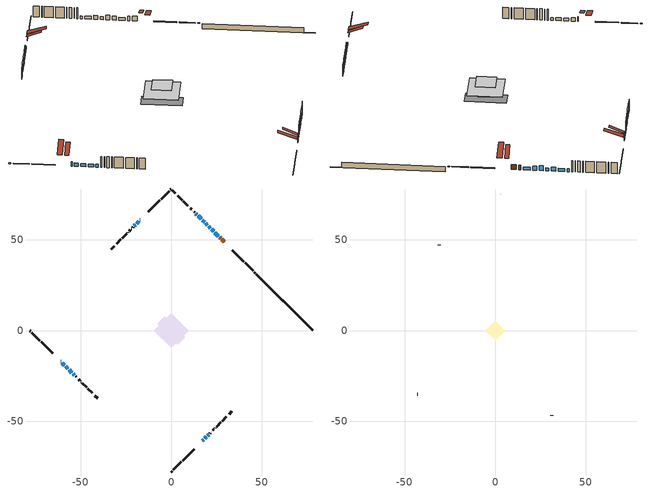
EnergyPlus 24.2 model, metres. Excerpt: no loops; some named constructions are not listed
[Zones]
conditioned space
 floor outside (Floor1 construction): -4.04,0 0,4.04 4.04,0 0,-4.04 z1.37
 floor outside (Floor2 construction): -0.7,0 0,0.7 0.7,0 0,-0.7 z1.37
 floor adiabatic (AdiabaticFloorConstruction): -9.57,0 0,9.57 9.57,0 0,-9.57 z3.81
 floor foundation (Slab1 construction): -7.77,3.61 -3.61,7.77 7.77,-3.61 3.61,-7.77 z-0.98
 wall outside (RimJoist1 construction): 0,-78.14 0.53,-77.61 / -78.14,0 -77.61,-0.53 / 0,78.14 -0.53,77.61 / 46.4,31.74 45.87,32.27 z1.37:1.67
 wall outside (RimJoist2 construction): 1.19,-76.95 5.65,-72.49 / -76.95,-1.19 -72.49,-5.65 / -1.19,76.95 -5.65,72.49 / 45.21,32.92 40.75,37.39 z1.37:1.67
 wall outside (RimJoist3 construction): 6.31,-71.83 12.68,-65.46 / -71.83,-6.31 -65.46,-12.68 / -6.31,71.83 -12.68,65.46 / 40.09,38.04 33.72,44.41 z1.37:1.67
 wall outside (AdiabaticWallConstruction 1): 29.26,48.88 27.86,50.28 / 27.2,50.93 26.64,51.49 z1.37:3.4
 wall outside (AdiabaticWallConstruction): -60.99,-17.14 -60.78,-17.36 / 21.63,56.51 20.59,57.55 z1.37:3.4; -60.12,-18.02 -59.04,-19.1 z1.37:2.89; -58.39,-19.75 -57.04,-21.1 / 25.99,52.15 24.11,54.03 / -56.38,-21.75 -54.85,-23.29 / -54.19,-23.95 -53.52,-24.62 / 19.93,58.21 19.03,59.1 / -17.14,60.99 -17.28,60.86 / 16.55,61.59 14.81,63.32 / 14.16,63.98 13.56,64.58 / -19.76,58.38 -20.3,57.84 / 18.56,-59.58 19.41,-58.73 / 20.06,-58.08 20.6,-57.53 z1.37:2.59; 17.14,-60.99 17.9,-60.24 z1.37:2.74; 23.45,54.68 22.28,55.85 / 18.38,59.76 17.21,60.93 / -17.93,60.2 -19.1,59.03 z1.37:3.07
 wall outside (Wall1 construction): 21.26,-56.88 21.58,-56.55 / -52.86,-25.28 -52.54,-25.6 / -20.95,57.18 -21.28,56.86 / 12.9,65.23 12.58,65.56 z1.37:6.25
 wall outside (Wall2 construction): 22.24,-55.9 22.27,-55.86 / -51.88,-26.26 -51.84,-26.29 / -21.93,56.2 -21.97,56.17 / 11.92,66.21 11.89,66.25 z1.37:6.25
 wall outside (Wall3 construction): 22.93,-55.2 23.61,-54.53 / -51.19,-26.95 -50.51,-27.62 / -22.63,55.51 -23.3,54.83 / 11.23,66.91 10.55,67.58 z1.37:6.25
 wall outside (Wall4 construction): 24.26,-53.87 24.34,-53.8 / -49.86,-28.28 -49.78,-28.36 / -23.96,54.18 -24.03,54.1 / 9.9,68.24 9.82,68.31 z1.37:6.25
 wall outside (Wall5 construction): 25,-53.14 27.4,-50.73 / -49.12,-29.01 -46.71,-31.42 / -24.69,53.45 -27.1,51.04 / 9.17,68.97 6.76,71.38 z1.37:6.25
 wall outside (Wall6 construction): 28.06,-50.08 30.48,-47.66 / -46.06,-32.08 -43.64,-34.49 / -27.76,50.38 -30.17,47.96 / 6.1,72.04 3.68,74.45 z1.37:6.25
 wall outside (Wall8 construction): 31.89,-46.24 33.5,-44.63 / -42.22,-35.91 -40.61,-37.52 / -31.59,46.55 -33.2,44.94 / 2.27,75.87 0.66,77.48 z1.37:6.25
 wall foundation (FoundationWall1 construction): 47.06,31.08,-0.98 47.06,31.08,1.37 75.03,3.11,1.37 75.03,3.11,-0.72 78.14,0,-0.72 78.14,0,-0.98
 window (WindowConstruction 13): -60.99,-17.14 -60.78,-17.36 z1.37:3.4
 window (WindowConstruction 7): -60.12,-18.02 -59.04,-19.09 z1.37:2.89
 window (WindowConstruction 8): -58.38,-19.75 -57.04,-21.1 z1.37:2.59
 window (WindowConstruction 9): 25.99,52.15 24.11,54.03 z1.37:2.59
 window (WindowConstruction 10): 17.14,-60.99 17.9,-60.24 z1.37:2.74
 window (WindowConstruction 11): -56.38,-21.76 -54.85,-23.29 z1.37:2.59
 window (WindowConstruction 12): -54.19,-23.95 -53.52,-24.62 z1.37:2.59
 window (WindowConstruction 14): 23.45,54.68 22.28,55.85 z1.37:3.07
 window (WindowConstruction 15): 21.63,56.51 20.59,57.55 z1.37:3.4
 window (WindowConstruction 16): 19.93,58.21 19.03,59.1 z1.37:2.59
 window (WindowConstruction 17): -17.14,60.99 -17.28,60.86 z1.37:2.59
 window (WindowConstruction): 18.38,59.76 17.21,60.93 z1.37:3.07
 window (WindowConstruction 1): 16.55,61.59 14.81,63.32 z1.37:2.59
 window (WindowConstruction 2): 14.16,63.98 13.56,64.58 z1.37:2.59
 window (WindowConstruction 3): -17.93,60.2 -19.1,59.04 z1.37:3.07
 window (WindowConstruction 4): -19.76,58.38 -20.3,57.84 z1.37:2.59
 window (WindowConstruction 5): 18.56,-59.58 19.4,-58.73 z1.37:2.59
 window (WindowConstruction 6): 20.06,-58.07 20.6,-57.54 z1.37:2.59
 door (Door): 29.25,48.88 27.86,50.28 z1.37:3.4
 door (Door 1): 27.2,50.93 26.64,51.49 z1.37:3.4
 ceiling adiabatic (AdiabaticFloorConstruction): 0,-9.57 9.57,0 0,9.57 -9.57,0 z3.81
 roof outside (Roof2 construction): 16.49,-61.65,6.25 12.41,-57.57,8.65 11.3,-58.67,8.65 15.38,-62.75,6.25; -61.65,-16.49,6.25 -57.57,-12.41,8.65 -58.67,-11.3,8.65 -62.75,-15.38,6.25; -16.49,61.65,6.25 -12.41,57.57,8.65 -11.3,58.67,8.65 -15.38,62.75,6.25; 29.91,48.22,6.25 25.83,44.14,8.65 26.94,43.04,8.65 31.02,47.12,6.25
attic - vented
 floor to conditioned space (Floor3 construction Reversed): -5.42,0 0,5.42 5.42,0 0,-5.42 z6.25
 wall outside (Wall7 construction): 31.13,-47 31.24,-46.9 / -42.98,-35.15 -42.88,-35.26 / -30.83,47.31 -30.93,47.2 / 3.03,75.11 2.92,75.21 z1.37:6.25
 roof outside (Roof1 construction): 14.73,-63.41,6.25 9.44,-58.13,8.74 8.05,-59.52,8.74 13.33,-64.8,6.25; -63.41,-14.73,6.25 -58.13,-9.44,8.74 -59.52,-8.05,8.74 -64.8,-13.33,6.25; -14.73,63.41,6.25 -9.44,58.13,8.74 -8.05,59.52,8.74 -13.33,64.8,6.25; 31.67,46.46,6.25 26.39,41.18,8.74 27.78,39.79,8.74 33.07,45.07,6.25
[Schedule:Day:Interval]
clothes dryer exhaust 0 schedule day: No, 01:00, 0.123457, 02:00, 0.0740741, 03:00, 0.0493827, 04:00, 0.0246914, 05:00, 0.0493827, 06:00, 0.0740741, 07:00, 0.197531, 08:00, 0.395062, 09:00, 0.592593, 10:00, 0.839506, 11:00, 0.962963, 12:00, 1, 13:00, 0.91358, 14:00, 0.82716, 15:00, 0.716049, 16:00, 0.753086, 17:00, 0.679012, 18:00, 0.666667, 20:00, 0.62963, 21:00, 0.641975, 22:00, 0.666667, 23:00, 0.54321, 24:00, 0.296296
clothes dryer exhaust 0 schedule default day; cooling season schedule day; cooling season schedule day 2; cooling season schedule default day; exterior lighting schedule default day; natural vent schedule default day: No, 24:00, 0
cooling season schedule day 1: No, 24:00, 1
exterior lighting schedule day 10: No, 01:00, 0.552381, 03:00, 0.510952, 05:00, 0.483333, 06:00, 0.538571, 07:00, 0.607619, 08:00, 0.56619, 09:00, 0.428095, 10:00, 0.345238, 12:00, 0.331429, 13:00, 0.345238, 14:00, 0.386667, 15:00, 0.414286, 16:00, 0.483333, 17:00, 0.607619, 18:00, 0.773333, 19:00, 0.88381, 20:00, 0.939048, 21:00, 0.966667, 22:00, 0.897619, 23:00, 0.773333, 24:00, 0.649048
exterior lighting schedule day 11: No, 01:00, 0.571429, 03:00, 0.528571, 05:00, 0.5, 06:00, 0.557143, 07:00, 0.628571, 08:00, 0.585714, 09:00, 0.442857, 10:00, 0.357143, 12:00, 0.342857, 13:00, 0.357143, 14:00, 0.4, 15:00, 0.428571, 16:00, 0.5, 17:00, 0.628571, 18:00, 0.8, 19:00, 0.914286, 20:00, 0.971429, 21:00, 1, 22:00, 0.928571, 23:00, 0.8, 24:00, 0.671429
exterior lighting schedule day 7: No, 01:00, 0.419048, 03:00, 0.387619, 05:00, 0.366667, 06:00, 0.408571, 07:00, 0.460952, 08:00, 0.429524, 09:00, 0.324762, 10:00, 0.261905, 12:00, 0.251429, 13:00, 0.261905, 14:00, 0.293333, 15:00, 0.314286, 16:00, 0.366667, 17:00, 0.460952, 18:00, 0.586667, 19:00, 0.670476, 20:00, 0.712381, 21:00, 0.733333, 22:00, 0.680952, 23:00, 0.586667, 24:00, 0.492381
exterior lighting schedule day 8: No, 01:00, 0.466667, 03:00, 0.431667, 05:00, 0.408333, 06:00, 0.455, 07:00, 0.513333, 08:00, 0.478333, 09:00, 0.361667, 10:00, 0.291667, 12:00, 0.28, 13:00, 0.291667, 14:00, 0.326667, 15:00, 0.35, 16:00, 0.408333, 17:00, 0.513333, 18:00, 0.653333, 19:00, 0.746667, 20:00, 0.793333, 21:00, 0.816667, 22:00, 0.758333, 23:00, 0.653333, 24:00, 0.548333
exterior lighting schedule day 9: No, 01:00, 0.509524, 03:00, 0.47131, 05:00, 0.445833, 06:00, 0.496786, 07:00, 0.560476, 08:00, 0.522262, 09:00, 0.394881, 10:00, 0.318452, 12:00, 0.305714, 13:00, 0.318452, 14:00, 0.356667, 15:00, 0.382143, 16:00, 0.445833, 17:00, 0.560476, 18:00, 0.713333, 19:00, 0.815238, 20:00, 0.86619, 21:00, 0.891667, 22:00, 0.827976, 23:00, 0.713333, 24:00, 0.59869
[Schedule:Week:Daily]
clothes dryer exhaust 0 schedule Week Rule - Jan1-Dec31: clothes dryer exhaust 0 schedule day, clothes dryer exhaust 0 schedule day, clothes dryer exhaust 0 schedule day, clothes dryer exhaust 0 schedule day, clothes dryer exhaust 0 schedule day, clothes dryer exhaust 0 schedule day, clothes dryer exhaust 0 schedule day, clothes dryer exhaust 0 schedule default day, clothes dryer exhaust 0 schedule default day, clothes dryer exhaust 0 schedule default day, clothes dryer exhaust 0 schedule default day, clothes dryer exhaust 0 schedule default day
cooling season schedule Week Rule - Jan1-Apr28: cooling season schedule day, cooling season schedule day, cooling season schedule day, cooling season schedule day, cooling season schedule day, cooling season schedule day, cooling season schedule day, cooling season schedule default day, cooling season schedule default day, cooling season schedule default day, cooling season schedule default day, cooling season schedule default day
cooling season schedule Week Rule - Apr29-May5: cooling season schedule day, cooling season schedule day, cooling season schedule day 1, cooling season schedule day 1, cooling season schedule day 1, cooling season schedule day 1, cooling season schedule day 1, cooling season schedule default day, cooling season schedule default day, cooling season schedule default day, cooling season schedule default day, cooling season schedule default day
cooling season schedule Week Rule - May6-Sep29: cooling season schedule day 1, cooling season schedule day 1, cooling season schedule day 1, cooling season schedule day 1, cooling season schedule day 1, cooling season schedule day 1, cooling season schedule day 1, cooling season schedule default day, cooling season schedule default day, cooling season schedule default day, cooling season schedule default day, cooling season schedule default day
cooling season schedule Week Rule - Sep30-Oct6: cooling season schedule day 1, cooling season schedule day 2, cooling season schedule day 2, cooling season schedule day 2, cooling season schedule day 2, cooling season schedule day 2, cooling season schedule day 2, cooling season schedule default day, cooling season schedule default day, cooling season schedule default day, cooling season schedule default day, cooling season schedule default day
cooling season schedule Week Rule - Oct7-Dec31: cooling season schedule day 2, cooling season schedule day 2, cooling season schedule day 2, cooling season schedule day 2, cooling season schedule day 2, cooling season schedule day 2, cooling season schedule day 2, cooling season schedule default day, cooling season schedule default day, cooling season schedule default day, cooling season schedule default day, cooling season schedule default day
exterior lighting schedule Week Rule - Aug5-Aug25: exterior lighting schedule day 7, exterior lighting schedule day 7, exterior lighting schedule day 7, exterior lighting schedule day 7, exterior lighting schedule day 7, exterior lighting schedule day 7, exterior lighting schedule day 7, exterior lighting schedule default day, exterior lighting schedule default day, exterior lighting schedule default day, exterior lighting schedule default day, exterior lighting schedule default day
exterior lighting schedule Week Rule - Aug26-Sep1: exterior lighting schedule day 7, exterior lighting schedule day 7, exterior lighting schedule day 7, exterior lighting schedule day 7, exterior lighting schedule day 7, exterior lighting schedule day 7, exterior lighting schedule day 8, exterior lighting schedule default day, exterior lighting schedule default day, exterior lighting schedule default day, exterior lighting schedule default day, exterior lighting schedule default day
exterior lighting schedule Week Rule - Sep2-Sep29: exterior lighting schedule day 8, exterior lighting schedule day 8, exterior lighting schedule day 8, exterior lighting schedule day 8, exterior lighting schedule day 8, exterior lighting schedule day 8, exterior lighting schedule day 8, exterior lighting schedule default day, exterior lighting schedule default day, exterior lighting schedule default day, exterior lighting schedule default day, exterior lighting schedule default day
exterior lighting schedule Week Rule - Sep30-Oct6: exterior lighting schedule day 8, exterior lighting schedule day 9, exterior lighting schedule day 9, exterior lighting schedule day 9, exterior lighting schedule day 9, exterior lighting schedule day 9, exterior lighting schedule day 9, exterior lighting schedule default day, exterior lighting schedule default day, exterior lighting schedule default day, exterior lighting schedule default day, exterior lighting schedule default day
exterior lighting schedule Week Rule - Oct7-Oct27: exterior lighting schedule day 9, exterior lighting schedule day 9, exterior lighting schedule day 9, exterior lighting schedule day 9, exterior lighting schedule day 9, exterior lighting schedule day 9, exterior lighting schedule day 9, exterior lighting schedule default day, exterior lighting schedule default day, exterior lighting schedule default day, exterior lighting schedule default day, exterior lighting schedule default day
exterior lighting schedule Week Rule - Oct28-Nov3: exterior lighting schedule day 9, exterior lighting schedule day 9, exterior lighting schedule day 9, exterior lighting schedule day 9, exterior lighting schedule day 10, exterior lighting schedule day 10, exterior lighting schedule day 10, exterior lighting schedule default day, exterior lighting schedule default day, exterior lighting schedule default day, exterior lighting schedule default day, exterior lighting schedule default day
exterior lighting schedule Week Rule - Nov4-Nov24: exterior lighting schedule day 10, exterior lighting schedule day 10, exterior lighting schedule day 10, exterior lighting schedule day 10, exterior lighting schedule day 10, exterior lighting schedule day 10, exterior lighting schedule day 10, exterior lighting schedule default day, exterior lighting schedule default day, exterior lighting schedule default day, exterior lighting schedule default day, exterior lighting schedule default day
exterior lighting schedule Week Rule - Nov25-Dec1: exterior lighting schedule day 10, exterior lighting schedule day 10, exterior lighting schedule day 10, exterior lighting schedule day 10, exterior lighting schedule day 10, exterior lighting schedule day 10, exterior lighting schedule day 11, exterior lighting schedule default day, exterior lighting schedule default day, exterior lighting schedule default day, exterior lighting schedule default day, exterior lighting schedule default day
exterior lighting schedule Week Rule - Dec2-Dec31: exterior lighting schedule day 11, exterior lighting schedule day 11, exterior lighting schedule day 11, exterior lighting schedule day 11, exterior lighting schedule day 11, exterior lighting schedule day 11, exterior lighting schedule day 11, exterior lighting schedule default day, exterior lighting schedule default day, exterior lighting schedule default day, exterior lighting schedule default day, exterior lighting schedule default day
natural vent schedule Week Rule - Jan1-Dec31: natural vent schedule default day, natural vent schedule default day, natural vent schedule default day, natural vent schedule default day, natural vent schedule default day, natural vent schedule default day, natural vent schedule default day, natural vent schedule default day, natural vent schedule default day, natural vent schedule default day, natural vent schedule default day, natural vent schedule default day
[Schedule:Year]
clothes dryer exhaust 0 schedule: clothes dryer exhaust 0 schedule Week Rule - Jan1-Dec31, 1, 1, 12, 31
cooling season schedule: cooling season schedule Week Rule - Jan1-Apr28, 1, 1, 4, 28, cooling season schedule Week Rule - Apr29-May5, 4, 29, 5, 5, cooling season schedule Week Rule - May6-Sep29, 5, 6, 9, 29, cooling season schedule Week Rule - Sep30-Oct6, 9, 30, 10, 6, cooling season schedule Week Rule - Oct7-Dec31, 10, 7, 12, 31
natural vent schedule: natural vent schedule Week Rule - Jan1-Dec31, 1, 1, 12, 31
